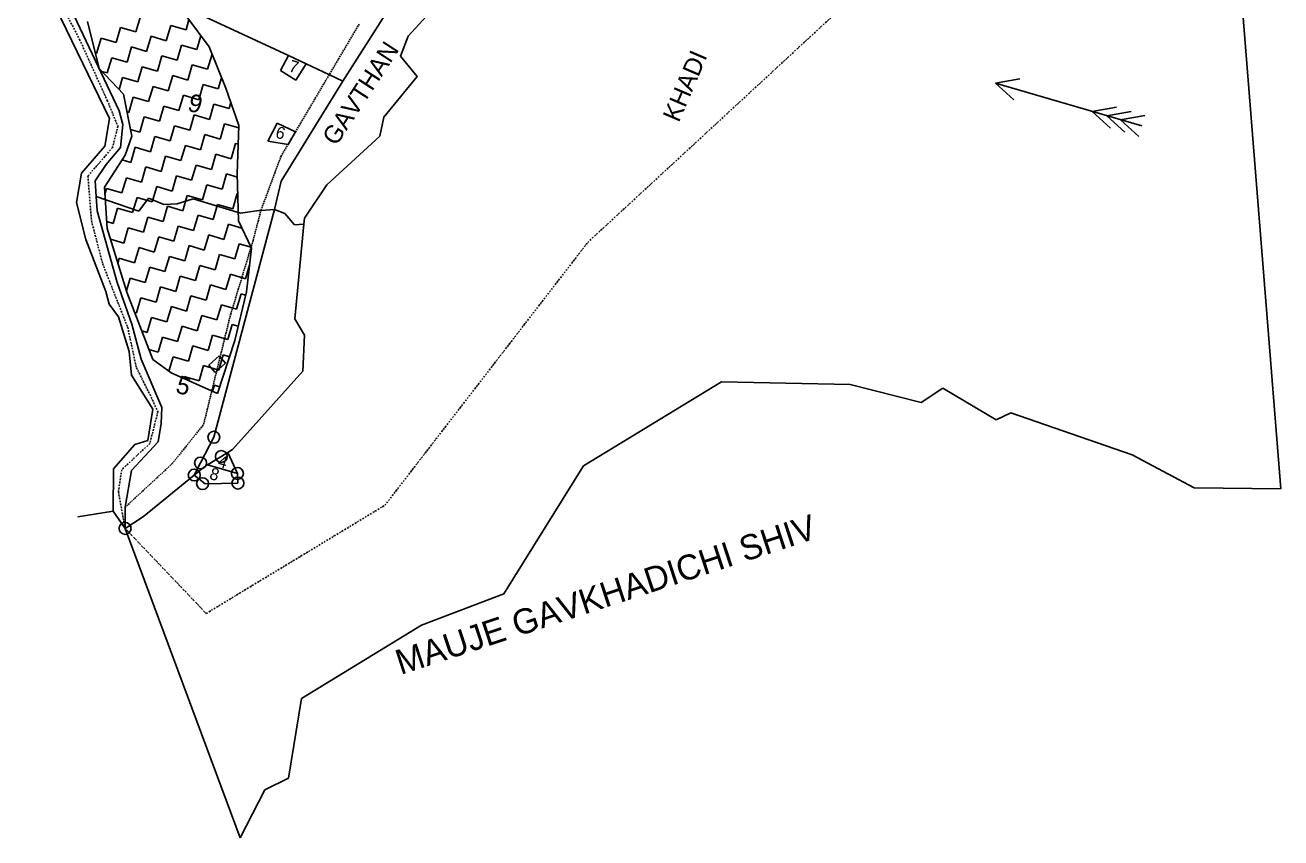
# Model space of a CAD drawing. Header units: metres. Extents: x 320505 to 322291, y 1859153 to 1861422.
# Drawn here: x 320934 to 322234, y 1859153 to 1859994 of the extents above; entities that cross this region are included whole.
import ezdxf

# ---------------------------------------------------------------- set-up
doc = ezdxf.new("R2010")
doc.units = ezdxf.units.M
doc.header["$LTSCALE"] = 0.3
doc.linetypes.add('DASHDOT', pattern=[1, 0.5, -0.25, 0, -0.25])
doc.linetypes.add('DASHED', pattern=[0.75, 0.5, -0.25])
doc.layers.get('0').update_dxf_attribs({"linetype": 'CONTINUOUS'})
for name, color, linetype in [('LINE_FOOTPATH', 1, 'DASHED'), ('OFF', 1, 'CONTINUOUS'), ('POLY_HATCH', 12, 'CONTINUOUS'), ('POLY_PARCEL', 6, 'CONTINUOUS'), ('POLY_WATER', 4, 'CONTINUOUS'), ('TEXT_MAPIN', 7, 'CONTINUOUS'), ('TEXT_MAPOUT', 7, 'CONTINUOUS'), ('TEXT_PARCEL', 7, 'CONTINUOUS'), ('V_BOUND_STREAM_LINE', 7, 'DASHDOT')]:
    doc.layers.add(name, color=color, linetype=linetype)
doc.styles.add('TEXT_MAP', font='KRDEV050.TTF')

msp = doc.modelspace()

# ---------------------------------------------------------------- linework, layer by layer
for p, q in [((321938.6, 1859934.2), (321963.8, 1859938.6)), ((321938.6, 1859934.2), (322090, 1859890)), ((321938.6, 1859934.2), (321957.4, 1859916.9)), ((322038.7, 1859905), (322063.9, 1859909.3)), ((322038.7, 1859905), (322057.6, 1859887.7)), ((322053.6, 1859900.6), (322078.8, 1859905)), ((322053.6, 1859900.6), (322072.4, 1859883.4)), ((322068, 1859896.4), (322093.2, 1859900.8)), ((322068, 1859896.4), (322086.8, 1859879.2)), ((321123.9, 1859642.5), (321134.7, 1859651.9)), ((321141.3, 1859644.4), (321130.4, 1859634.9)), ((321134.7, 1859651.9), (321141.3, 1859644.4)), ((321130.4, 1859634.9), (321123.9, 1859642.5))]:
    msp.add_line(p, q)
for centre in [(321129.1, 1859567.8), (321136.8, 1859547.9), (321115.3, 1859541.2), (321108.8, 1859528.7), (321153.5, 1859530.4), (321117.4, 1859519.8), (321154, 1859520.4), (321037.2, 1859473.5)]:
    msp.add_circle(centre, 6.16)
at = {"layer": 'LINE_FOOTPATH', "ltscale": 10}
for p, q in [((321198.6, 1859858.5), (321279.8, 1859995.8)), ((321177.9, 1859802.6), (321198.6, 1859858.5)), ((321169.7, 1859771.3), (321177.9, 1859802.6)), ((321145.8, 1859692.5), (321169.7, 1859771.3)), ((321118.5, 1859581), (321145.8, 1859692.5)), ((321086, 1859540.5), (321118.5, 1859581)), ((321037.2, 1859495.3), (321086, 1859540.5))]:
    msp.add_line(p, q, dxfattribs=at)
at = {"layer": 'OFF'}
for p, q in [((322189.8, 1860066.3), (322234, 1859514.3)), ((321037.2, 1859473.5), (321024.9, 1859491.2)), ((321037.2, 1859473.5), (321156.2, 1859153.2))]:
    msp.add_line(p, q, dxfattribs=at)
at = {"layer": 'POLY_HATCH'}
for p, q in [((321010.3, 1859949.3), (320998.3, 1859998.1)), ((321101.1, 1860002.8), (321124.2, 1859971.9)), ((321124.2, 1859971.9), (321141.5, 1859929.1)), ((321035.6, 1859922.8), (321010.3, 1859949.3)), ((321044.3, 1859879.3), (321035.6, 1859922.8)), ((321141.5, 1859929.1), (321154.8, 1859890.4)), ((321037.2, 1859859.6), (321044.3, 1859879.3)), ((321154.8, 1859890.4), (321153.4, 1859840.3)), ((321015.8, 1859826.6), (321037.2, 1859859.6)), ((321153.4, 1859840.3), (321154.7, 1859791.6)), ((321018.6, 1859784), (321015.8, 1859826.6)), ((321154.7, 1859791.6), (321168.1, 1859763.5)), ((321039, 1859718), (321018.6, 1859784)), ((321168.1, 1859763.5), (321162.8, 1859718.2)), ((321065.8, 1859648.3), (321039, 1859718)), ((321162.8, 1859718.2), (321150.8, 1859668.1)), ((321150.8, 1859668.1), (321132.8, 1859613)), ((321085, 1859634.5), (321065.8, 1859648.3)), ((321132.8, 1859613), (321085, 1859634.5))]:
    msp.add_line(p, q, dxfattribs=at)
at = {"layer": 'POLY_HATCH', "linetype": 'Continuous'}
for p, q in [((321048.4, 1859987.4), (321053, 1860003.2)), ((321100.3, 1859989.4), (321103.3, 1859999.8)), ((321028, 1859976.3), (321032.6, 1859992)), ((321032.6, 1859992), (321048.4, 1859987.4)), ((321059.5, 1859967.1), (321064.1, 1859982.8)), ((321064.1, 1859982.8), (321079.9, 1859978.2)), ((321079.9, 1859978.2), (321084.5, 1859994)), ((321084.5, 1859994), (321100.3, 1859989.4)), ((321111.4, 1859969), (321115.6, 1859983.3)), ((321007.7, 1859965.1), (321012.3, 1859980.9)), ((321012.3, 1859980.9), (321028, 1859976.3)), ((321039.2, 1859955.9), (321043.8, 1859971.7)), ((321043.8, 1859971.7), (321059.5, 1859967.1)), ((321091.1, 1859957.9), (321095.7, 1859973.6)), ((321095.7, 1859973.6), (321111.4, 1859969)), ((321006.3, 1859965.5), (321007.7, 1859965.1)), ((321018.8, 1859944.8), (321023.4, 1859960.5)), ((321023.4, 1859960.5), (321039.2, 1859955.9)), ((321070.7, 1859946.7), (321075.3, 1859962.5)), ((321075.3, 1859962.5), (321091.1, 1859957.9)), ((321122.6, 1859948.7), (321127.2, 1859964.4)), ((321127.2, 1859964.4), (321127.2, 1859964.4)), ((321013.1, 1859946.4), (321018.8, 1859944.8)), ((321050.3, 1859935.5), (321054.9, 1859951.3)), ((321054.9, 1859951.3), (321070.7, 1859946.7)), ((321102.2, 1859937.5), (321106.8, 1859953.3)), ((321106.8, 1859953.3), (321122.6, 1859948.7)), ((321030.9, 1859927.7), (321034.6, 1859940.2)), ((321034.6, 1859940.2), (321050.3, 1859935.5)), ((321061.5, 1859915.2), (321066.1, 1859930.9)), ((321066.1, 1859930.9), (321081.9, 1859926.3)), ((321081.9, 1859926.3), (321086.5, 1859942.1)), ((321086.5, 1859942.1), (321102.2, 1859937.5)), ((321113.4, 1859917.1), (321118, 1859932.9)), ((321118, 1859932.9), (321133.7, 1859928.3)), ((321133.7, 1859928.3), (321137.1, 1859939.9)), ((321041.1, 1859904), (321045.7, 1859919.8)), ((321045.7, 1859919.8), (321061.5, 1859915.2)), ((321093, 1859906), (321097.6, 1859921.7)), ((321097.6, 1859921.7), (321113.4, 1859917.1)), ((321039.3, 1859904.6), (321041.1, 1859904)), ((321072.7, 1859894.8), (321077.3, 1859910.6)), ((321077.3, 1859910.6), (321093, 1859906)), ((321124.5, 1859896.8), (321129.1, 1859912.5)), ((321129.1, 1859912.5), (321144.9, 1859907.9)), ((321144.9, 1859907.9), (321146.7, 1859914.1)), ((321052.3, 1859883.7), (321056.9, 1859899.4)), ((321056.9, 1859899.4), (321072.7, 1859894.8)), ((321104.2, 1859885.6), (321108.8, 1859901.4)), ((321108.8, 1859901.4), (321124.5, 1859896.8)), ((321135.7, 1859876.4), (321140.3, 1859892.2)), ((321140.3, 1859892.2), (321154.8, 1859887.9)), ((321042.9, 1859886.4), (321052.3, 1859883.7)), ((321063.4, 1859863.3), (321068.1, 1859879.1)), ((321068.1, 1859879.1), (321083.8, 1859874.5)), ((321083.8, 1859874.5), (321088.4, 1859890.2)), ((321088.4, 1859890.2), (321104.2, 1859885.6)), ((321115.3, 1859865.2), (321119.9, 1859881)), ((321119.9, 1859881), (321135.7, 1859876.4)), ((321043.1, 1859852.1), (321047.7, 1859867.9)), ((321047.7, 1859867.9), (321063.4, 1859863.3)), ((321095, 1859854.1), (321099.6, 1859869.9)), ((321099.6, 1859869.9), (321115.3, 1859865.2)), ((321146.9, 1859856), (321151.5, 1859871.8)), ((321151.5, 1859871.8), (321154.3, 1859871)), ((321034.1, 1859854.8), (321043.1, 1859852.1)), ((321074.6, 1859842.9), (321079.2, 1859858.7)), ((321079.2, 1859858.7), (321095, 1859854.1)), ((321126.5, 1859844.9), (321131.1, 1859860.6)), ((321131.1, 1859860.6), (321146.9, 1859856)), ((321054.2, 1859831.8), (321058.8, 1859847.5)), ((321058.8, 1859847.5), (321074.6, 1859842.9)), ((321106.1, 1859833.7), (321110.7, 1859849.5)), ((321110.7, 1859849.5), (321126.5, 1859844.9)), ((321137.7, 1859824.5), (321142.3, 1859840.3)), ((321142.3, 1859840.3), (321153.5, 1859837)), ((321033.9, 1859820.6), (321038.5, 1859836.4)), ((321038.5, 1859836.4), (321054.2, 1859831.8)), ((321065.4, 1859811.4), (321070, 1859827.2)), ((321070, 1859827.2), (321085.8, 1859822.6)), ((321085.8, 1859822.6), (321090.4, 1859838.3)), ((321090.4, 1859838.3), (321106.1, 1859833.7)), ((321117.3, 1859813.4), (321121.9, 1859829.1)), ((321121.9, 1859829.1), (321137.7, 1859824.5)), ((321016.3, 1859819.1), (321018.1, 1859825.2)), ((321018.1, 1859825.2), (321033.9, 1859820.6)), ((321045, 1859800.3), (321049.6, 1859816)), ((321049.6, 1859816), (321065.4, 1859811.4)), ((321096.9, 1859802.2), (321101.5, 1859818)), ((321101.5, 1859818), (321117.3, 1859813.4)), ((321148.8, 1859804.2), (321153.4, 1859819.9)), ((321153.4, 1859819.9), (321154, 1859819.8)), ((321024.7, 1859789.1), (321029.3, 1859804.9)), ((321029.3, 1859804.9), (321045, 1859800.3)), ((321076.6, 1859791), (321081.2, 1859806.8)), ((321081.2, 1859806.8), (321096.9, 1859802.2)), ((321128.4, 1859793), (321133, 1859808.8)), ((321133, 1859808.8), (321148.8, 1859804.2)), ((321018.2, 1859791), (321024.7, 1859789.1)), ((321056.2, 1859779.9), (321060.8, 1859795.7)), ((321060.8, 1859795.7), (321076.6, 1859791)), ((321108.1, 1859781.8), (321112.7, 1859797.6)), ((321112.7, 1859797.6), (321128.4, 1859793)), ((321139.6, 1859772.6), (321144.2, 1859788.4)), ((321144.2, 1859788.4), (321158.2, 1859784.3)), ((321035.8, 1859768.7), (321040.4, 1859784.5)), ((321040.4, 1859784.5), (321056.2, 1859779.9)), ((321067.4, 1859759.5), (321072, 1859775.3)), ((321072, 1859775.3), (321087.7, 1859770.7)), ((321087.7, 1859770.7), (321092.3, 1859786.4)), ((321092.3, 1859786.4), (321108.1, 1859781.8)), ((321119.2, 1859761.5), (321123.8, 1859777.2)), ((321123.8, 1859777.2), (321139.6, 1859772.6)), ((321022.1, 1859772.7), (321035.8, 1859768.7)), ((321047, 1859748.4), (321051.6, 1859764.1)), ((321051.6, 1859764.1), (321067.4, 1859759.5)), ((321098.9, 1859750.3), (321103.5, 1859766.1)), ((321103.5, 1859766.1), (321119.2, 1859761.5)), ((321150.8, 1859752.3), (321155.4, 1859768)), ((321155.4, 1859768), (321167.6, 1859764.5)), ((321029.8, 1859748), (321031.2, 1859753)), ((321031.2, 1859753), (321047, 1859748.4)), ((321078.5, 1859739.2), (321083.1, 1859754.9)), ((321083.1, 1859754.9), (321098.9, 1859750.3)), ((321130.4, 1859741.1), (321135, 1859756.9)), ((321135, 1859756.9), (321150.8, 1859752.3)), ((321058.1, 1859728), (321062.7, 1859743.8)), ((321062.7, 1859743.8), (321078.5, 1859739.2)), ((321110, 1859730), (321114.6, 1859745.7)), ((321114.6, 1859745.7), (321130.4, 1859741.1)), ((321141.6, 1859720.7), (321146.2, 1859736.5)), ((321146.2, 1859736.5), (321161.9, 1859731.9)), ((321161.9, 1859731.9), (321166, 1859746)), ((321038.6, 1859719.5), (321042.4, 1859732.6)), ((321042.4, 1859732.6), (321058.1, 1859728)), ((321069.3, 1859707.6), (321073.9, 1859723.4)), ((321073.9, 1859723.4), (321089.7, 1859718.8)), ((321089.7, 1859718.8), (321094.3, 1859734.6)), ((321094.3, 1859734.6), (321110, 1859730)), ((321121.2, 1859709.6), (321125.8, 1859725.4)), ((321125.8, 1859725.4), (321141.6, 1859720.7)), ((321048.9, 1859696.5), (321053.5, 1859712.2)), ((321053.5, 1859712.2), (321069.3, 1859707.6)), ((321100.8, 1859698.4), (321105.4, 1859714.2)), ((321105.4, 1859714.2), (321121.2, 1859709.6)), ((321152.7, 1859700.4), (321157.3, 1859716.1)), ((321157.3, 1859716.1), (321162, 1859714.8)), ((321047.1, 1859697), (321048.9, 1859696.5)), ((321080.5, 1859687.3), (321085.1, 1859703)), ((321085.1, 1859703), (321100.8, 1859698.4)), ((321132.3, 1859689.2), (321137, 1859705)), ((321137, 1859705), (321152.7, 1859700.4)), ((321060.1, 1859676.1), (321064.7, 1859691.9)), ((321064.7, 1859691.9), (321080.5, 1859687.3)), ((321112, 1859678.1), (321116.6, 1859693.8)), ((321116.6, 1859693.8), (321132.3, 1859689.2)), ((321143.5, 1859668.9), (321148.1, 1859684.6)), ((321148.1, 1859684.6), (321154.3, 1859682.8)), ((321054.5, 1859677.8), (321060.1, 1859676.1)), ((321071.3, 1859655.8), (321075.9, 1859671.5)), ((321075.9, 1859671.5), (321091.6, 1859666.9)), ((321091.6, 1859666.9), (321096.2, 1859682.7)), ((321096.2, 1859682.7), (321112, 1859678.1)), ((321123.1, 1859657.7), (321127.7, 1859673.5)), ((321127.7, 1859673.5), (321143.5, 1859668.9)), ((321061.9, 1859658.5), (321071.3, 1859655.8)), ((321102.8, 1859646.5), (321107.4, 1859662.3)), ((321107.4, 1859662.3), (321123.1, 1859657.7)), ((321082.6, 1859636.2), (321087, 1859651.2)), ((321087, 1859651.2), (321102.8, 1859646.5)), ((321134.3, 1859637.3), (321138.9, 1859653.1)), ((321138.9, 1859653.1), (321145.3, 1859651.2)), ((321097.6, 1859628.8), (321098.2, 1859630.8)), ((321098.2, 1859630.8), (321113.9, 1859626.2)), ((321113.9, 1859626.2), (321118.5, 1859641.9)), ((321118.5, 1859641.9), (321134.3, 1859637.3)), ((321127.8, 1859615.2), (321129.7, 1859621.6)), ((321129.7, 1859621.6), (321135.1, 1859620))]:
    msp.add_line(p, q, dxfattribs=at)
at = {"layer": 'POLY_PARCEL'}
for p, q in [((321448.2, 1860229.1), (321262.8, 1859936.4)), ((321206.5, 1859962.7), (321094, 1860015.1)), ((321206.5, 1859962.7), (321198.1, 1859947.3)), ((321224.6, 1859954.2), (321206.5, 1859962.7)), ((321198.1, 1859947.3), (321214.1, 1859937.4)), ((321214.1, 1859937.4), (321224.6, 1859954.2)), ((321248.2, 1859943.2), (321224.6, 1859954.2)), ((321262.8, 1859936.4), (321248.2, 1859943.2)), ((321198.7, 1859832.8), (321262.8, 1859936.4)), ((321194.7, 1859892.8), (321185.1, 1859874.3)), ((321194.7, 1859892.8), (321213.5, 1859883.9)), ((321213.5, 1859883.9), (321206, 1859870.6)), ((321185.1, 1859874.3), (321206, 1859870.6)), ((321191.9, 1859803.6), (321198.7, 1859832.8)), ((321007.2, 1859817), (321051.3, 1859801.9)), ((321051.3, 1859801.9), (321061.3, 1859815.4)), ((321061.3, 1859815.4), (321077.3, 1859808.7)), ((321091.1, 1859809.2), (321107.8, 1859814.6)), ((321107.8, 1859814.6), (321156.8, 1859799.8)), ((321077.3, 1859808.7), (321091.1, 1859809.2)), ((321129.1, 1859567.8), (321191.9, 1859803.6)), ((321156.8, 1859799.8), (321175.8, 1859802.4)), ((321175.8, 1859802.4), (321177.9, 1859802.6)), ((321177.9, 1859802.6), (321191.9, 1859803.6)), ((321191.9, 1859803.6), (321202.6, 1859799.2)), ((321202.6, 1859799.2), (321212.7, 1859787.5)), ((321212.7, 1859787.5), (321222.4, 1859788.2)), ((321115.3, 1859541.2), (321129.1, 1859567.8)), ((321108.8, 1859528.7), (321115.3, 1859541.2)), ((321122.5, 1859539.1), (321143.5, 1859552.1)), ((321108.8, 1859528.7), (321118.4, 1859536.5)), ((321118.4, 1859536.5), (321122.5, 1859539.1)), ((321122.5, 1859539.1), (321153.5, 1859530.4))]:
    msp.add_line(p, q, dxfattribs=at)
at = {"layer": 'POLY_WATER'}
for p, q in [((320933.7, 1860078.2), (321021, 1859897.7)), ((321330.4, 1859982.9), (321378.5, 1860035.7)), ((321031.1, 1859905.7), (320984.3, 1860003.9)), ((321322.2, 1859962.3), (321330.4, 1859982.9)), ((321339.6, 1859941.3), (321322.2, 1859962.3)), ((321305.2, 1859899.2), (321339.6, 1859941.3)), ((321035, 1859891.3), (321031.1, 1859905.7)), ((321021, 1859897.7), (321016.1, 1859869)), ((321032.6, 1859867.7), (321035, 1859891.3)), ((321301.1, 1859879.3), (321305.2, 1859899.2)), ((321246, 1859829), (321301.1, 1859879.3)), ((321016.1, 1859869), (320991.9, 1859841.2)), ((321017.6, 1859849.9), (321032.6, 1859867.7)), ((320991.9, 1859841.2), (320987, 1859810.9)), ((321006.1, 1859833.2), (321017.6, 1859849.9)), ((321007.2, 1859817), (321006.1, 1859833.2)), ((321223, 1859794.7), (321246, 1859829)), ((321008.2, 1859802.2), (321007.2, 1859817)), ((320987, 1859810.9), (320996.4, 1859772.5)), ((321029, 1859727.8), (321008.2, 1859802.2)), ((321212.9, 1859690.3), (321222.4, 1859788.2)), ((321222.4, 1859788.2), (321223, 1859794.7)), ((320996.4, 1859772.5), (321017.3, 1859718.6)), ((321044.1, 1859685), (321029, 1859727.8)), ((321017.3, 1859718.6), (321020.7, 1859705.5)), ((321020.7, 1859705.5), (321030.4, 1859692.5)), ((321030.4, 1859692.5), (321041.3, 1859656.4)), ((321053.7, 1859648.5), (321044.1, 1859685)), ((321223.1, 1859673.4), (321212.9, 1859690.3)), ((321221.3, 1859636.1), (321223.1, 1859673.4)), ((321041.3, 1859656.4), (321044, 1859632.1)), ((321075.3, 1859598.7), (321053.7, 1859648.5)), ((321044, 1859632.1), (321066, 1859596.8)), ((321148.5, 1859555.2), (321221.3, 1859636.1)), ((321654.9, 1859625.3), (321511.7, 1859538.4)), ((321787.9, 1859622.3), (321654.9, 1859625.3)), ((321861.5, 1859603.7), (321787.9, 1859622.3)), ((321883.8, 1859618.5), (321861.5, 1859603.7)), ((321939.2, 1859585.9), (321883.8, 1859618.5)), ((321066, 1859596.8), (321060.6, 1859564.5)), ((321074.7, 1859582.1), (321075.3, 1859598.7)), ((321954.4, 1859593.1), (321939.2, 1859585.9)), ((322079.9, 1859549.6), (321954.4, 1859593.1)), ((321071.5, 1859563), (321074.7, 1859582.1)), ((321047.2, 1859560.3), (321025.3, 1859535.1)), ((321043.7, 1859533.5), (321071.5, 1859563)), ((321060.6, 1859564.5), (321047.2, 1859560.3)), ((321143.5, 1859552.1), (321148.5, 1859555.2)), ((321143.5, 1859552.1), (321153.5, 1859530.4)), ((322144.1, 1859515.4), (322079.9, 1859549.6)), ((321025.3, 1859535.1), (321024.9, 1859491.2)), ((321037.2, 1859495.3), (321043.7, 1859533.5)), ((321056.3, 1859485.8), (321108.8, 1859528.7)), ((321120.1, 1859519.5), (321108.8, 1859528.7)), ((321153.5, 1859530.4), (321154, 1859520.4)), ((321511.7, 1859538.4), (321429.3, 1859405.6)), ((321154, 1859520.4), (321120.1, 1859519.5)), ((322234, 1859514.3), (322144.1, 1859515.4)), ((321024.9, 1859491.2), (320988.1, 1859485.3)), ((321037.2, 1859473.5), (321037.2, 1859495.3)), ((321037.2, 1859473.5), (321056.3, 1859485.8)), ((321429.3, 1859405.6), (321344.2, 1859373.3)), ((321344.2, 1859373.3), (321219.7, 1859297.4)), ((321219.7, 1859297.4), (321206.3, 1859215.1)), ((321206.3, 1859215.1), (321181.9, 1859202.9)), ((321181.9, 1859202.9), (321156.2, 1859153.2))]:
    msp.add_line(p, q, dxfattribs=at)
at = {"layer": 'V_BOUND_STREAM_LINE', "ltscale": 10}
for p, q in [((320941.1, 1860073.6), (320990.1, 1859979.4)), ((321516.3, 1859769.5), (321802.6, 1860033.9)), ((320990.1, 1859979.4), (321018.8, 1859916.3)), ((321018.8, 1859916.3), (321029.7, 1859889.6)), ((321029.7, 1859889.6), (321024.2, 1859867.6)), ((321024.2, 1859867.6), (320998.7, 1859838.2)), ((320998.7, 1859838.2), (321002.4, 1859791.8)), ((321002.4, 1859791.8), (321013.9, 1859747.5)), ((321306.2, 1859497.4), (321516.3, 1859769.5)), ((321013.9, 1859747.5), (321039.9, 1859681.5)), ((321039.9, 1859681.5), (321048.9, 1859639.8)), ((321048.9, 1859639.8), (321063, 1859612)), ((321063, 1859612), (321071.1, 1859594.1)), ((321071.1, 1859594.1), (321062.9, 1859561.5)), ((321062.9, 1859561.5), (321033.7, 1859534.2)), ((321033.7, 1859534.2), (321030.3, 1859511.3)), ((321030.3, 1859511.3), (321037.2, 1859473.5)), ((321121.2, 1859385.5), (321306.2, 1859497.4)), ((321037.2, 1859473.5), (321121.2, 1859385.5))]:
    msp.add_line(p, q, dxfattribs=at)

# ---------------------------------------------------------------- texts
at = {"layer": 'TEXT_MAPIN'}
for s, rotation, p in [('GAVTHAN', 56.8638, (321255.8, 1859868.4)), ('KHADI', 66.7585, (321610.5, 1859892.8))]:
    msp.add_text(s, height=18.62, rotation=rotation, dxfattribs=at).set_placement(p)
at = {"layer": 'TEXT_MAPOUT'}
msp.add_text('MAUJE GAVKHADICHI SHIV', height=25.857, rotation=18.1976, dxfattribs=at).set_placement((321322.5, 1859321.7))
at = {"layer": 'TEXT_PARCEL', "style": 'TEXT_MAP'}
for s, height, p in [('7', 12.4, (321205.9, 1859946.7)), ('9', 18.6, (321100.8, 1859906.2)), ('6', 12.4, (321192, 1859878.2)), ('5', 18.6, (321088.5, 1859614.4)), ('4', 12.4, (321132.3, 1859537.8)), ('8', 12.4, (321123.7, 1859524.9))]:
    msp.add_text(s, height=height, rotation=343.7192, dxfattribs=at).set_placement(p)

doc.saveas('drawing.dxf')
